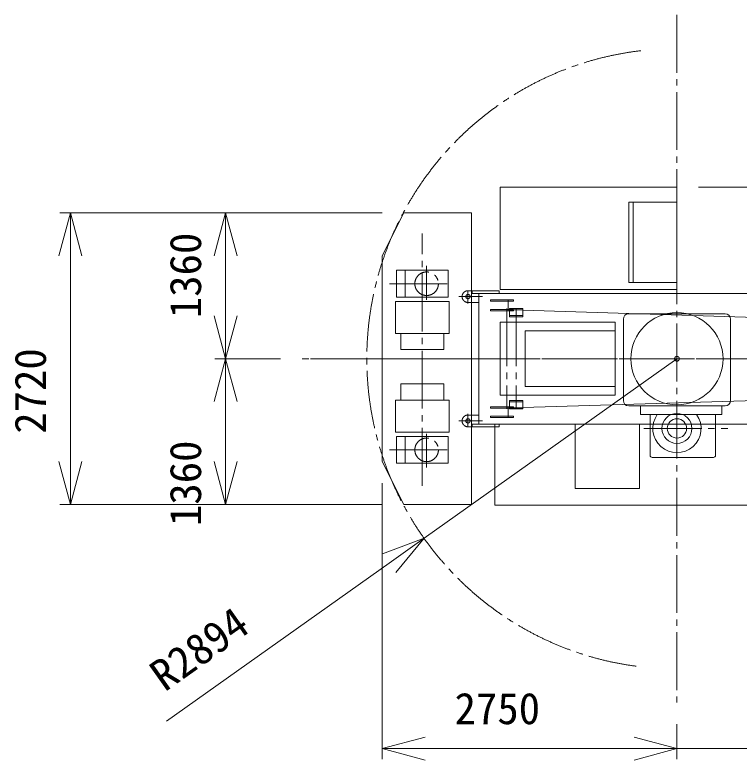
# Model space of a CAD drawing. Units: millimetres, scale not verified. Extents: x -17622 to 17358, y -25032 to 27188.
# Drawn here: x -17622 to -10864, y 17857 to 24810 of the extents above; entities that cross this region are included whole.
import ezdxf
from ezdxf.enums import TextEntityAlignment as Align

# ---------------------------------------------------------------- set-up
doc = ezdxf.new("R2010")
doc.units = ezdxf.units.MM
doc.header["$LTSCALE"] = 60
doc.linetypes.add('CHAIN2', pattern=[12, 9, -1, 1, -1])
doc.linetypes.add('USER1', pattern=[17.25, 15, -0.75, 0.75, -0.75])
for name, color, linetype, lineweight in [('0-1_Defpoints', 3, 'USER1', 18), ('0-3_05 寸法', 7, 'Continuous', 18), ('0-4_10 当社外形線', 3, 'Continuous', 18), ('0-5_12 当社中心線', 3, 'CHAIN2', 18)]:
    doc.layers.add(name, color=color, linetype=linetype, lineweight=lineweight)
doc.styles.add('ＭＳ ゴシック', font='')
doc.styles.get('ＭＳ ゴシック').set_extended_font_data('MS Gothic')

msp = doc.modelspace()

# ---------------------------------------------------------------- linework, layer by layer
at = {"layer": '0-1_Defpoints'}
for p, q in [((-11444.18, 21565.46), (-11444.18, 21637.81)), ((-11444.18, 21565.46), (-11444.18, 21637.81)), ((-11480.36, 21601.63), (-11408.01, 21601.63)), ((-11480.36, 21601.63), (-11408.01, 21601.63))]:
    msp.add_line(p, q, dxfattribs=at)
msp.add_circle((-11444.18, 21601.63), 22.11, dxfattribs=at)
msp.add_circle((-11444.18, 21601.63), 22.11, dxfattribs=at)
at = {"layer": '0-3_05 寸法'}
for p, q in [((-11244.18, 23201.63), (-7535.43, 23201.63)), ((-14194.18, 22961.63), (-17204.05, 22961.63)), ((-17104.05, 22961.63), (-17104.05, 22561.63)), ((-14194.18, 22961.63), (-15756.61, 22961.63)), ((-15656.61, 22961.63), (-15656.61, 22561.63)), ((-17104.05, 22561.63), (-17104.05, 20641.63)), ((-15656.61, 22001.63), (-15656.61, 22561.63)), ((-15656.61, 21601.63), (-15656.61, 22001.63)), ((-15142.36, 21601.63), (-15756.61, 21601.63)), ((-15142.36, 21601.63), (-15756.61, 21601.63)), ((-15656.61, 21601.63), (-15656.61, 21201.63)), ((-11444.18, 21601.63), (-13804.01, 19926.38)), ((-15656.61, 21201.63), (-15656.61, 20641.63)), ((-17104.05, 20241.63), (-17104.05, 20641.63)), ((-15656.61, 20241.63), (-15656.61, 20641.63)), ((-14194.18, 20441.63), (-14194.18, 17864.14)), ((-14194.18, 20241.63), (-17204.05, 20241.63)), ((-14194.18, 20241.63), (-15756.61, 20241.63)), ((-13804.01, 19926.38), (-14130.18, 19694.84)), ((-16206.78, 18220.65), (-14130.18, 19694.84)), ((-11444.18, 18193.44), (-11444.18, 17864.14)), ((-11444.18, 18193.44), (-11444.18, 17864.14)), ((-14194.18, 17964.14), (-13794.18, 17964.14)), ((-11844.18, 17964.14), (-13794.18, 17964.14)), ((-11844.18, 17964.14), (-12244.18, 17964.14)), ((-11444.18, 17964.14), (-11844.18, 17964.14)), ((-11444.18, 17964.14), (-11844.18, 17964.14)), ((-11444.18, 17964.14), (-10594.18, 17964.14))]:
    msp.add_line(p, q, dxfattribs=at)
for points in [[(-17211.23, 22561.63), (-17104.05, 22961.63), (-16996.87, 22561.63)], [(-15763.79, 22561.63), (-15656.61, 22961.63), (-15549.43, 22561.63)], [(-15549.43, 22001.63), (-15656.61, 21601.63), (-15763.79, 22001.63)], [(-15763.79, 21201.63), (-15656.61, 21601.63), (-15549.43, 21201.63)], [(-16996.87, 20641.63), (-17104.05, 20241.63), (-17211.23, 20641.63)], [(-15549.43, 20641.63), (-15656.61, 20241.63), (-15763.79, 20641.63)], [(-14192.22, 19782.23), (-13804.01, 19926.38), (-14068.13, 19607.44)], [(-13794.18, 17856.97), (-14194.18, 17964.14), (-13794.18, 18071.32)], [(-11844.18, 18071.32), (-11444.18, 17964.14), (-11844.18, 17856.97)], [(-11844.18, 18071.32), (-11444.18, 17964.14), (-11844.18, 17856.97)]]:
    msp.add_lwpolyline(points, dxfattribs=at)
at = {"layer": '0-4_10 当社外形線'}
for p, q in [((-11444.18, 23201.63), (-13094.18, 23201.63)), ((-13094.18, 23201.63), (-13094.18, 22246.63)), ((-11444.18, 23201.63), (-11444.18, 22246.63)), ((-11444.18, 23061.63), (-11894.18, 23061.63)), ((-11894.18, 23061.63), (-11894.18, 22311.63)), ((-11854.18, 23061.63), (-11854.18, 22311.63)), ((-14194.18, 22561.63), (-13994.18, 22961.63)), ((-13360.18, 22961.63), (-13994.18, 22961.63)), ((-13360.18, 20241.63), (-13360.18, 22961.63)), ((-14194.18, 20641.63), (-14194.18, 22561.63)), ((-11444.18, 22311.63), (-11894.18, 22311.63)), ((-13354.18, 22236.63), (-13354.18, 22211.63)), ((-13104.18, 22236.63), (-13354.18, 22236.63)), ((-13354.18, 22236.63), (-13354.18, 22211.63)), ((-13294.18, 22211.63), (-13354.18, 22211.63)), ((-13294.18, 22211.63), (-13354.18, 22211.63)), ((-13294.18, 22211.63), (-13294.18, 20991.63)), ((-13294.18, 22211.63), (-10594.18, 22211.63)), ((-13104.18, 22236.63), (-13104.18, 22211.63)), ((-11444.18, 22246.63), (-13094.18, 22246.63)), ((-12970.01, 22150.14), (-13185.18, 22150.14)), ((-13185.18, 22150.14), (-13185.18, 22138.14)), ((-12969.98, 22062.14), (-13185.18, 22062.14)), ((-13185.18, 22062.14), (-13185.18, 22050.14)), ((-12969.98, 22050.14), (-13185.18, 22050.14)), ((-13005.7, 22072.04), (-12882.67, 22072.04)), ((-13005.7, 22072.04), (-13005.7, 21992.52)), ((-13005.7, 22058.53), (-12882.67, 22058.53)), ((-12969.98, 22062.14), (-12969.98, 22050.14)), ((-12882.67, 22072.04), (-12882.67, 21992.52)), ((-12882.32, 22062.14), (-12882.32, 22050.14)), ((-12882.32, 22055.68), (-10197.73, 21968.52)), ((-13005.7, 22006.02), (-12882.67, 22006.02)), ((-13005.7, 21992.52), (-12882.67, 21992.52)), ((-11944.18, 21971.63), (-11944.18, 21211.63)), ((-11894.18, 22021.63), (-10994.18, 22021.63)), ((-10944.18, 21971.63), (-10944.18, 21211.63)), ((-13005.7, 21210.85), (-12882.67, 21210.85)), ((-13005.7, 21210.85), (-13005.7, 21132.83)), ((-12882.67, 21210.85), (-12882.67, 21132.83)), ((-12882.32, 21147.46), (-10197.73, 21227.35)), ((-12969.98, 21153.13), (-13185.18, 21153.13)), ((-13185.18, 21141.13), (-13185.18, 21153.13)), ((-12969.98, 21141.13), (-13185.18, 21141.13)), ((-13005.7, 21198.85), (-12882.67, 21198.85)), ((-13005.7, 21144.84), (-12882.67, 21144.84)), ((-12969.98, 21141.13), (-12969.98, 21153.13)), ((-12882.32, 21141.13), (-12882.32, 21153.13)), ((-11894.18, 21161.63), (-10994.18, 21161.63)), ((-11784.18, 21161.63), (-11784.18, 21081.63)), ((-11024.18, 21161.63), (-11024.18, 21081.63)), ((-13005.7, 21132.83), (-12882.67, 21132.83)), ((-11784.18, 21081.63), (-11024.18, 21081.63)), ((-11694.18, 21081.63), (-11694.18, 20701.63)), ((-11084.18, 21081.63), (-11084.18, 20701.63)), ((-13185.18, 21053.13), (-13185.18, 21065.13)), ((-12970.01, 21053.13), (-13185.18, 21053.13)), ((-13354.18, 20966.63), (-13354.18, 20991.63)), ((-13294.18, 20991.63), (-13354.18, 20991.63)), ((-13104.18, 20966.63), (-13354.18, 20966.63)), ((-13294.18, 20991.63), (-10594.18, 20991.63)), ((-13144.18, 20991.63), (-13144.18, 20235.63)), ((-13104.18, 20966.63), (-13104.18, 20991.63)), ((-12394.18, 20991.63), (-12394.18, 20391.63)), ((-11794.18, 20991.63), (-11794.18, 20391.63)), ((-11674.18, 20681.63), (-11104.18, 20681.63)), ((-14194.18, 20641.63), (-13994.18, 20241.63)), ((-12394.18, 20391.63), (-11794.18, 20391.63)), ((-13360.18, 20241.63), (-13994.18, 20241.63)), ((-13144.18, 20235.63), (-10744.18, 20235.63))]:
    msp.add_line(p, q, dxfattribs=at)
for points in [[(-12970.01, 22150.14), (-12970.01, 22138.14), (-13185.18, 22138.14)], [(-12021.14, 21861.63), (-12859.33, 21861.63), (-12859.33, 21341.63), (-12021.14, 21341.63)], [(-12970.01, 21053.13), (-12970.01, 21065.13), (-13185.18, 21065.13)]]:
    msp.add_lwpolyline(points, dxfattribs=at)
msp.add_lwpolyline([(-13094.08, 21261.63), (-12021.14, 21261.63), (-12021.14, 21941.63), (-13094.08, 21941.63)], close=True, dxfattribs=at)
for centre, radius in [((-11444.18, 21601.63), 430), ((-11444.18, 20951.63), 140), ((-11444.18, 20951.63), 90)]:
    msp.add_circle(centre, radius, dxfattribs=at)
for centre, radius, start, end in [((-11894.18, 21971.63), 50, 90, 180), ((-10994.18, 21971.63), 50, 0, 90), ((-11894.18, 21211.63), 50, 180, 270), ((-10994.18, 21211.63), 50, 270, 0), ((-11444.18, 20951.63), 225, 144.70561, 35.29439), ((-11674.18, 20701.63), 20, 180, 270), ((-11104.18, 20701.63), 20, 270, 0)]:
    msp.add_arc(centre, radius, start, end, dxfattribs=at)
at = {"layer": '0-5_12 当社中心線'}
for p, q in [((-11444.18, 24809.83), (-11444.18, 18393.44)), ((-13820.18, 20416.16), (-13820.18, 22770.21)), ((-13780.18, 22152.62), (-13780.18, 22467.36)), ((-14060.18, 22426.63), (-13580.18, 22426.63)), ((-14060.18, 22176.63), (-14060.18, 22426.63)), ((-13980.18, 22176.63), (-13980.18, 22426.63)), ((-13580.18, 22176.63), (-13580.18, 22426.63)), ((-14126.96, 22301.63), (-13570.18, 22301.63)), ((-13479.34, 22181.63), (-13258.31, 22181.63)), ((-13394.18, 22116.13), (-13394.18, 22236.63)), ((-13394.18, 22236.63), (-13214.83, 22236.63)), ((-14070.18, 21836.63), (-14070.18, 22136.63)), ((-14070.18, 22136.63), (-13570.18, 22136.63)), ((-14060.18, 22176.63), (-13580.18, 22176.63)), ((-13570.18, 21836.63), (-13570.18, 22136.63)), ((-13394.18, 22126.63), (-13294.18, 22126.63)), ((-13019.19, 22150.14), (-13019.19, 22050.14)), ((-13031.85, 22072.04), (-13031.85, 21132.83)), ((-12944.18, 22072.04), (-12944.18, 21132.83)), ((-14070.18, 21836.63), (-13570.18, 21836.63)), ((-14020.18, 21686.63), (-14020.18, 21836.63)), ((-13620.18, 21686.63), (-13620.18, 21836.63)), ((-14020.18, 21686.63), (-13620.18, 21686.63)), ((8760.96, 21601.63), (-14942.36, 21601.63)), ((8835.96, 21601.63), (-14942.36, 21601.63)), ((-13141.2, 21601.63), (-14405.59, 21601.63)), ((-14020.18, 21366.63), (-14020.18, 21216.63)), ((-14020.18, 21366.63), (-13620.18, 21366.63)), ((-13620.18, 21366.63), (-13620.18, 21216.63)), ((-14070.18, 21216.63), (-14070.18, 20916.63)), ((-14070.18, 21216.63), (-13570.18, 21216.63)), ((-13570.18, 21216.63), (-13570.18, 20916.63)), ((-13019.19, 21053.13), (-13019.19, 21153.13)), ((-13394.18, 21087.14), (-13394.18, 20966.63)), ((-13394.18, 21076.63), (-13294.18, 21076.63)), ((-13479.34, 21021.63), (-13258.31, 21021.63)), ((-13394.18, 20966.63), (-13214.83, 20966.63)), ((-11752.9, 20951.63), (-10967.89, 20951.63)), ((-14070.18, 20916.63), (-13570.18, 20916.63)), ((-14060.18, 20876.63), (-14060.18, 20626.63)), ((-14060.18, 20876.63), (-13580.18, 20876.63)), ((-13980.18, 20876.63), (-13980.18, 20626.63)), ((-13780.18, 20900.65), (-13780.18, 20585.9)), ((-13580.18, 20876.63), (-13580.18, 20626.63)), ((-14126.96, 20751.63), (-13570.18, 20751.63)), ((-14060.18, 20626.63), (-13580.18, 20626.63))]:
    msp.add_line(p, q, dxfattribs=at)
for centre, radius in [((-13780.18, 22301.63), 110), ((-13394.18, 22181.63), 20), ((-13394.18, 21021.63), 20), ((-13780.18, 20751.63), 110)]:
    msp.add_circle(centre, radius, dxfattribs=at)
for centre, radius, start, end in [((-11444.18, 21601.63), 2894, 96.71508, 262.44406), ((-13394.18, 22181.63), 55, 90, 270), ((-13394.18, 21021.63), 55, 90, 270)]:
    msp.add_arc(centre, radius, start, end, dxfattribs=at)

# ---------------------------------------------------------------- texts
at = {"layer": '0-3_05 寸法', "style": 'ＭＳ ゴシック'}
for s, rotation, p in [('1360', 90, (-15796.61, 21980.01)), ('2720', 90, (-17244.05, 20901.63)), ('1360', 90, (-15796.61, 20040.68)), ('R2894', 35.371, (-16173.66, 18415.85))]:
    msp.add_text(s, height=293.3, rotation=rotation, dxfattribs=at).set_placement(p, align=Align.BOTTOM_LEFT)
msp.add_text('2750', height=293.3, dxfattribs=at).set_placement((-13519.18, 18104.14), align=Align.BOTTOM_LEFT)

doc.saveas('drawing.dxf')
